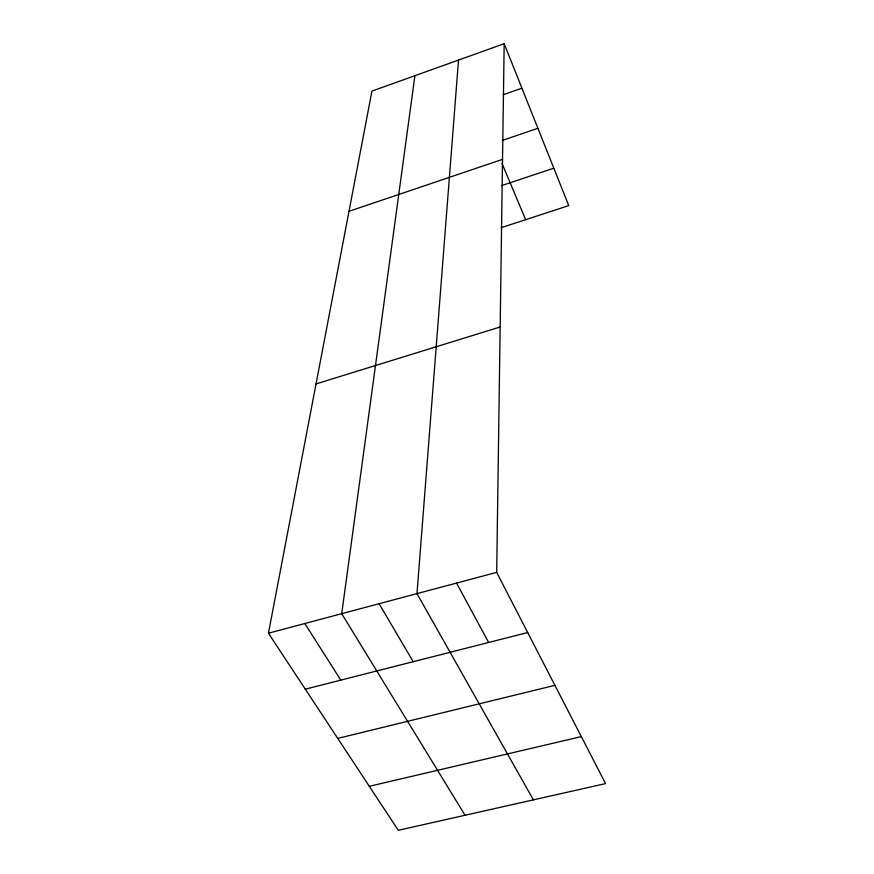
<?xml version="1.0" encoding="UTF-8"?>
<svg xmlns="http://www.w3.org/2000/svg" width="874" height="874" viewBox="0 0 874 874"><rect width="100%" height="100%" fill="white"/><g stroke="black" fill="none" stroke-linecap="round" stroke-linejoin="round"><path stroke-width="1.31" d="M496.683 572.383L504.178 43.7L371.953 91.093L268.438 633.213L398.293 830.3L605.562 783.596L496.683 572.383L268.438 633.213M458.522 60.066L416.985 593.621L533.402 799.852M414.91 75.699L341.723 613.679L465.044 815.256M503.118 94.763L521.92 88.187M502.179 140.485L537.903 128.281M348.999 211.311L502.539 159.363M501.512 185.638L553.821 168.179M501.152 227.688L568.745 205.608L504.178 43.7M316.038 383.915L500.168 326.985M305.299 689.171L527.699 632.536M337.735 738.399L554.914 685.336M369.309 786.305L581.352 736.607M304.829 623.512L340.805 680.125M379.098 603.716L413.194 661.694M456.556 583.078L488.642 642.488M501.938 163.263L525.678 219.68"/></g></svg>
